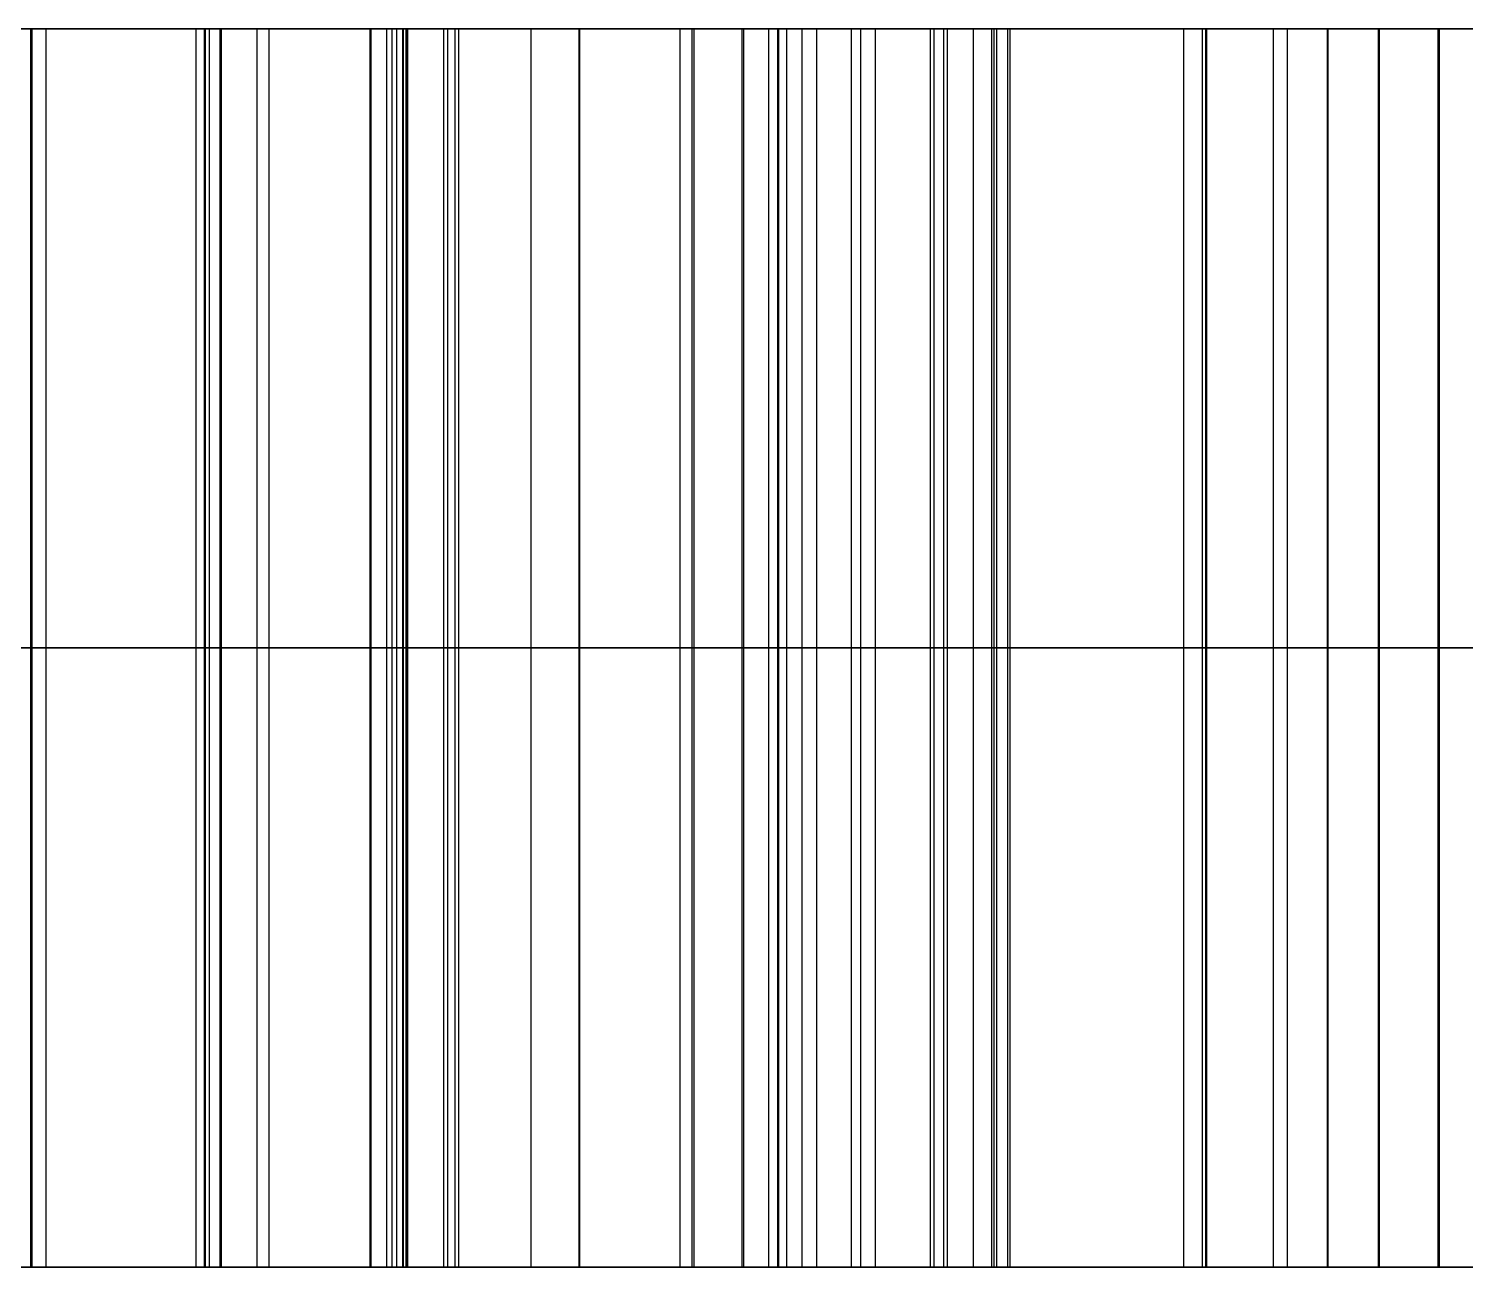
# Model space of a CAD drawing. Header units: millimetres. Extents: x -170 to 170, y -1654 to 210.
# Drawn here: x 63.49 to 80.89, y -50.53 to -35.53 of the extents above; entities that cross this region are included whole.
import ezdxf

# ---------------------------------------------------------------- set-up
doc = ezdxf.new("R2010")
doc.units = ezdxf.units.MM
doc.header["$MEASUREMENT"] = 0
doc.layers.add('V1', color=7, linetype='Continuous', true_color=0x000000)

msp = doc.modelspace()

# ---------------------------------------------------------------- linework, layer by layer
at = {"layer": 'V1'}
for p, q in [((4, -35.528, 255), (86.717, -35.528, 255)), ((53.93, -35.528, 345.833), (86.833, -35.528, 345.833)), ((54.502, -35.528, 164.167), (86.833, -35.528, 164.167)), ((-153, -43.028, 25), (153, -43.028, 25)), ((-153, -43.028, 25), (153, -43.028, 25)), ((4, -50.528, 255), (86.717, -50.528, 255)), ((53.93, -50.528, 345.833), (86.833, -50.528, 345.833)), ((54.502, -50.528, 164.167), (86.833, -50.528, 164.167))]:
    msp.add_line(p, q, dxfattribs=at)
for points in [[(-153, -35.528), (0, -35.528), (153, -35.528)], [(153, -35.528, 50), (0, -35.528, 50), (-153, -35.528, 50)], [(63.51, -35.528, 133.231), (63.51, -43.028, 133.231), (63.51, -50.528, 133.231)], [(63.524, -35.528, 362.215), (63.524, -43.028, 362.215), (63.524, -50.528, 362.215)], [(63.692, -35.528, 376.929), (63.692, -43.028, 376.929), (63.692, -50.528, 376.929)], [(65.511, -35.528, 144.854), (65.511, -43.028, 144.854), (65.511, -50.528, 144.854)], [(65.611, -35.528, 131.495), (65.611, -43.028, 131.495), (65.611, -50.528, 131.495)], [(65.625, -35.528, 365.294), (65.625, -43.028, 365.294), (65.625, -50.528, 365.294)], [(65.672, -35.528, 139.73), (65.672, -43.028, 139.73), (65.672, -50.528, 139.73)], [(65.803, -35.528, 378.652), (65.803, -43.028, 378.652), (65.803, -50.528, 378.652)], [(65.816, -35.528, 370.417), (65.816, -43.028, 370.417), (65.816, -50.528, 370.417)], [(66.249, -35.528, 320.816), (66.249, -43.028, 320.816), (66.249, -50.528, 320.816)], [(66.396, -35.528, 189.328), (66.396, -43.028, 189.328), (66.396, -50.528, 189.328)], [(67.62, -35.528, 189.149), (67.62, -43.028, 189.149), (67.62, -50.528, 189.149)], [(67.63, -35.528, 320.863), (67.63, -43.028, 320.863), (67.63, -50.528, 320.863)], [(67.821, -35.528, 129.903), (67.821, -43.028, 129.903), (67.821, -50.528, 129.903)], [(67.884, -35.528, 141.981), (67.884, -43.028, 141.981), (67.884, -50.528, 141.981)], [(67.942, -35.528, 142.028), (67.942, -43.028, 142.028), (67.942, -50.528, 142.028)], [(68.014, -35.528, 368.154), (68.014, -43.028, 368.154), (68.014, -50.528, 368.154)], [(68.023, -35.528, 380.232), (68.023, -43.028, 380.232), (68.023, -50.528, 380.232)], [(68.054, -35.528, 308.745), (68.054, -43.028, 308.745), (68.054, -50.528, 308.745)], [(68.072, -35.528, 368.106), (68.072, -43.028, 368.106), (68.072, -50.528, 368.106)], [(68.076, -35.528, 201.283), (68.076, -43.028, 201.283), (68.076, -50.528, 201.283)], [(68.513, -35.528, 323.014), (68.513, -43.028, 323.014), (68.513, -50.528, 323.014)], [(68.56, -35.528, 323.072), (68.56, -43.028, 323.072), (68.56, -50.528, 323.072)], [(68.647, -35.528, 187.116), (68.647, -43.028, 187.116), (68.647, -50.528, 187.116)], [(68.694, -35.528, 187.058), (68.694, -43.028, 187.058), (68.694, -50.528, 187.058)], [(69.569, -35.528, 321.544), (69.569, -43.028, 321.544), (69.569, -50.528, 321.544)], [(69.569, -35.528, 188.456), (69.569, -43.028, 188.456), (69.569, -50.528, 188.456)], [(70.151, -35.528, 204.024), (70.151, -43.028, 204.024), (70.151, -50.528, 204.024)], [(70.159, -35.528, 305.965), (70.159, -43.028, 305.965), (70.159, -50.528, 305.965)], [(71.373, -35.528, 320.625), (71.373, -43.028, 320.625), (71.373, -50.528, 320.625)], [(71.521, -35.528, 189.489), (71.521, -43.028, 189.489), (71.521, -50.528, 189.489)], [(71.543, -35.528, 319.417), (71.543, -43.028, 319.417), (71.543, -50.528, 319.417)], [(71.543, -35.528, 190.582), (71.543, -43.028, 190.582), (71.543, -50.528, 190.582)], [(72.124, -35.528, 303.144), (72.124, -43.028, 303.144), (72.124, -50.528, 303.144)], [(72.144, -35.528, 206.885), (72.144, -43.028, 206.885), (72.144, -50.528, 206.885)], [(72.448, -35.528, 308.88), (72.448, -43.028, 308.88), (72.448, -50.528, 308.88)], [(72.558, -35.528, 315.366), (72.558, -43.028, 315.366), (72.558, -50.528, 315.366)], [(72.571, -35.528, 194.625), (72.571, -43.028, 194.625), (72.571, -50.528, 194.625)], [(72.665, -35.528, 201.228), (72.665, -43.028, 201.228), (72.665, -50.528, 201.228)], [(72.854, -35.528, 315.717), (72.854, -43.028, 315.717), (72.854, -50.528, 315.717)], [(73.031, -35.528, 194.388), (73.031, -43.028, 194.388), (73.031, -50.528, 194.388)], [(73.451, -35.528, 317.233), (73.451, -43.028, 317.233), (73.451, -50.528, 317.233)], [(73.451, -35.528, 192.767), (73.451, -43.028, 192.767), (73.451, -50.528, 192.767)], [(73.562, -35.528, 133.639), (73.562, -43.028, 133.639), (73.562, -50.528, 133.639)], [(73.741, -35.528, 376.461), (73.741, -43.028, 376.461), (73.741, -50.528, 376.461)], [(74.408, -35.528, 318.463), (74.408, -43.028, 318.463), (74.408, -50.528, 318.463)], [(74.452, -35.528, 318.524), (74.452, -43.028, 318.524), (74.452, -50.528, 318.524)], [(74.569, -35.528, 191.633), (74.569, -43.028, 191.633), (74.569, -50.528, 191.633)], [(74.612, -35.528, 191.572), (74.612, -43.028, 191.572), (74.612, -50.528, 191.572)], [(74.926, -35.528, 307.747), (74.926, -43.028, 307.747), (74.926, -50.528, 307.747)], [(75.15, -35.528, 202.346), (75.15, -43.028, 202.346), (75.15, -50.528, 202.346)], [(75.179, -35.528, 136.348), (75.179, -43.028, 136.348), (75.179, -50.528, 136.348)], [(75.21, -35.528, 136.416), (75.21, -43.028, 136.416), (75.21, -50.528, 136.416)], [(75.343, -35.528, 373.743), (75.343, -43.028, 373.743), (75.343, -50.528, 373.743)], [(75.373, -35.528, 373.675), (75.373, -43.028, 373.675), (75.373, -50.528, 373.675)], [(77.474, -35.528, 306.78), (77.474, -43.028, 306.78), (77.474, -50.528, 306.78)], [(77.703, -35.528, 203.297), (77.703, -43.028, 203.297), (77.703, -50.528, 203.297)], [(77.741, -35.528, 293.421), (77.741, -43.028, 293.421), (77.741, -50.528, 293.421)], [(77.756, -35.528, 216.611), (77.756, -43.028, 216.611), (77.756, -50.528, 216.611)], [(78.56, -35.528, 134.781), (78.56, -43.028, 134.781), (78.56, -50.528, 134.781)], [(78.733, -35.528, 375.29), (78.733, -43.028, 375.29), (78.733, -50.528, 375.29)], [(79.217, -35.528, 219.723), (79.217, -43.028, 219.723), (79.217, -50.528, 219.723)], [(79.222, -35.528, 290.265), (79.222, -43.028, 290.265), (79.222, -50.528, 290.265)], [(79.834, -35.528, 204.647), (79.834, -43.028, 204.647), (79.834, -50.528, 204.647)], [(79.845, -35.528, 305.363), (79.845, -43.028, 305.363), (79.845, -50.528, 305.363)], [(80.558, -35.528, 287.097), (80.558, -43.028, 287.097), (80.558, -50.528, 287.097)], [(80.571, -35.528, 222.936), (80.571, -43.028, 222.936), (80.571, -50.528, 222.936)], [(-153, -43.028), (0, -43.028), (153, -43.028)], [(153, -43.028, 50), (0, -43.028, 50), (-153, -43.028, 50)], [(-153, -43.028), (0, -43.028), (153, -43.028)], [(153, -43.028, 50), (0, -43.028, 50), (-153, -43.028, 50)], [(-153, -50.528), (0, -50.528), (153, -50.528)], [(153, -50.528, 50), (0, -50.528, 50), (-153, -50.528, 50)]]:
    msp.add_open_spline(points, degree=2, dxfattribs=at)
for points, knots in [([(63.524, -35.528, 362.215), (63.504, -35.528, 362.229), (63.483, -35.528, 362.244), (63.463, -35.528, 362.258), (62.621, -35.528, 362.862), (61.698, -35.528, 363.402), (60.717, -35.528, 363.812), (58.689, -35.528, 364.659), (55.786, -35.528, 364.394), (53.88, -35.528, 364.218)], [35.554966, 35.554966, 35.554966, 35.554966, 35.573955, 35.573955, 35.573955, 36.363615, 36.363615, 36.363615, 37.130719, 37.130719, 37.130719, 37.130719]), ([(59.737, -35.528, 318.692), (61.626, -35.528, 319.005), (64.502, -35.528, 319.483), (66.249, -35.528, 320.816), (67.094, -35.528, 321.461), (67.851, -35.528, 322.217), (68.513, -35.528, 323.014), (68.529, -35.528, 323.033), (68.545, -35.528, 323.053), (68.56, -35.528, 323.072)], [52.863038, 52.863038, 52.863038, 52.863038, 53.630123, 53.630123, 53.630123, 54.419791, 54.419791, 54.419791, 54.43884, 54.43884, 54.43884, 54.43884]), ([(68.694, -35.528, 187.058), (68.678, -35.528, 187.078), (68.663, -35.528, 187.097), (68.647, -35.528, 187.116), (67.99, -35.528, 187.917), (67.238, -35.528, 188.678), (66.396, -35.528, 189.328), (64.657, -35.528, 190.671), (61.784, -35.528, 191.166), (59.897, -35.528, 191.49)], [56.99333, 56.99333, 56.99333, 56.99333, 57.012319, 57.012319, 57.012319, 57.801979, 57.801979, 57.801979, 58.569083, 58.569083, 58.569083, 58.569083]), ([(69.569, -35.528, 321.544), (68.98, -35.528, 321.344), (68.332, -35.528, 321.117), (67.63, -35.528, 320.863), (64.099, -35.528, 319.587), (62.281, -35.528, 318.565), (60.538, -35.528, 317.088)], [215.163542, 215.163542, 215.163542, 215.163542, 215.346695, 215.346695, 215.346695, 216.266764, 216.266764, 216.266764, 216.266764]), ([(60.564, -35.528, 192.937), (62.295, -35.528, 191.461), (64.108, -35.528, 190.435), (67.62, -35.528, 189.149), (68.327, -35.528, 188.89), (68.978, -35.528, 188.66), (69.569, -35.528, 188.456)], [366.712329, 366.712329, 366.712329, 366.712329, 367.628985, 367.628985, 367.628985, 367.813412, 367.813412, 367.813412, 367.813412]), ([(67.942, -35.528, 142.028), (67.922, -35.528, 142.012), (67.903, -35.528, 141.996), (67.884, -35.528, 141.981), (67.083, -35.528, 141.324), (66.322, -35.528, 140.572), (65.672, -35.528, 139.73), (64.329, -35.528, 137.99), (63.834, -35.528, 135.118), (63.51, -35.528, 133.231)], [78.431695, 78.431695, 78.431695, 78.431695, 78.450684, 78.450684, 78.450684, 79.240344, 79.240344, 79.240344, 80.007448, 80.007448, 80.007448, 80.007448]), ([(63.692, -35.528, 376.929), (64.005, -35.528, 375.04), (64.483, -35.528, 372.165), (65.816, -35.528, 370.417), (66.461, -35.528, 369.572), (67.217, -35.528, 368.815), (68.014, -35.528, 368.154), (68.033, -35.528, 368.138), (68.053, -35.528, 368.122), (68.072, -35.528, 368.106)], [31.424674, 31.424674, 31.424674, 31.424674, 32.191759, 32.191759, 32.191759, 32.981426, 32.981426, 32.981426, 33.000475, 33.000475, 33.000475, 33.000475]), ([(67.821, -35.528, 129.903), (69.565, -35.528, 130.693), (72.219, -35.528, 131.9), (73.562, -35.528, 133.639), (74.211, -35.528, 134.481), (74.746, -35.528, 135.407), (75.179, -35.528, 136.348), (75.19, -35.528, 136.371), (75.2, -35.528, 136.394), (75.21, -35.528, 136.416)], [81.447524, 81.447524, 81.447524, 81.447524, 82.214609, 82.214609, 82.214609, 83.004277, 83.004277, 83.004277, 83.023326, 83.023326, 83.023326, 83.023326]), ([(75.373, -35.528, 373.675), (75.363, -35.528, 373.697), (75.353, -35.528, 373.72), (75.343, -35.528, 373.743), (74.915, -35.528, 374.687), (74.386, -35.528, 375.616), (73.741, -35.528, 376.461), (72.408, -35.528, 378.209), (69.762, -35.528, 379.431), (68.023, -35.528, 380.232)], [28.408844, 28.408844, 28.408844, 28.408844, 28.427833, 28.427833, 28.427833, 29.217493, 29.217493, 29.217493, 29.984597, 29.984597, 29.984597, 29.984597]), ([(68.054, -35.528, 308.745), (69.702, -35.528, 310.312), (70.912, -35.528, 312.008), (72.558, -35.528, 315.366), (72.89, -35.528, 316.042), (73.187, -35.528, 316.665), (73.451, -35.528, 317.233)], [212.075419, 212.075419, 212.075419, 212.075419, 212.992075, 212.992075, 212.992075, 213.176502, 213.176502, 213.176502, 213.176502]), ([(73.451, -35.528, 192.767), (73.191, -35.528, 193.333), (72.898, -35.528, 193.953), (72.571, -35.528, 194.625), (70.933, -35.528, 198.003), (69.727, -35.528, 199.704), (68.076, -35.528, 201.283)], [369.800452, 369.800452, 369.800452, 369.800452, 369.983605, 369.983605, 369.983605, 370.903674, 370.903674, 370.903674, 370.903674]), ([(81.884, -35.528, 305.626), (81.266, -35.528, 305.552), (80.586, -35.528, 305.465), (79.845, -35.528, 305.363), (76.127, -35.528, 304.848), (74.136, -35.528, 304.227), (72.124, -35.528, 303.144)], [208.440198, 208.440198, 208.440198, 208.440198, 208.623351, 208.623351, 208.623351, 209.54342, 209.54342, 209.54342, 209.54342]), ([(72.144, -35.528, 206.885), (74.144, -35.528, 205.801), (76.131, -35.528, 205.175), (79.834, -35.528, 204.647), (80.579, -35.528, 204.541), (81.263, -35.528, 204.451), (81.884, -35.528, 204.374)], [373.435672, 373.435672, 373.435672, 373.435672, 374.352329, 374.352329, 374.352329, 374.536756, 374.536756, 374.536756, 374.536756]), ([(74.452, -35.528, 318.524), (74.437, -35.528, 318.504), (74.423, -35.528, 318.483), (74.408, -35.528, 318.463), (73.804, -35.528, 317.621), (73.264, -35.528, 316.698), (72.854, -35.528, 315.717), (72.007, -35.528, 313.689), (72.272, -35.528, 310.786), (72.448, -35.528, 308.88)], [56.99333, 56.99333, 56.99333, 56.99333, 57.012319, 57.012319, 57.012319, 57.801979, 57.801979, 57.801979, 58.569083, 58.569083, 58.569083, 58.569083]), ([(72.665, -35.528, 201.228), (72.478, -35.528, 199.322), (72.196, -35.528, 196.421), (73.031, -35.528, 194.388), (73.435, -35.528, 193.405), (73.97, -35.528, 192.478), (74.569, -35.528, 191.633), (74.583, -35.528, 191.612), (74.597, -35.528, 191.592), (74.612, -35.528, 191.572)], [52.863038, 52.863038, 52.863038, 52.863038, 53.630123, 53.630123, 53.630123, 54.419791, 54.419791, 54.419791, 54.43884, 54.43884, 54.43884, 54.43884]), ([(77.474, -35.528, 306.78), (78.953, -35.528, 307.996), (81.204, -35.528, 309.848), (82.051, -35.528, 311.876), (82.461, -35.528, 312.857), (82.738, -35.528, 313.89), (82.913, -35.528, 314.911), (82.917, -35.528, 314.936), (82.921, -35.528, 314.96), (82.925, -35.528, 314.985)], [60.00916, 60.00916, 60.00916, 60.00916, 60.776245, 60.776245, 60.776245, 61.565912, 61.565912, 61.565912, 61.584961, 61.584961, 61.584961, 61.584961]), ([(83.106, -35.528, 195.061), (83.102, -35.528, 195.086), (83.098, -35.528, 195.11), (83.094, -35.528, 195.135), (82.925, -35.528, 196.157), (82.655, -35.528, 197.192), (82.251, -35.528, 198.175), (81.416, -35.528, 200.208), (79.176, -35.528, 202.073), (77.703, -35.528, 203.297)], [49.847209, 49.847209, 49.847209, 49.847209, 49.866198, 49.866198, 49.866198, 50.655858, 50.655858, 50.655858, 51.422962, 51.422962, 51.422962, 51.422962]), ([(77.741, -35.528, 293.421), (79.679, -35.528, 294.611), (81.215, -35.528, 296.019), (83.524, -35.528, 298.962), (83.988, -35.528, 299.554), (84.408, -35.528, 300.101), (84.785, -35.528, 300.601)], [205.352075, 205.352075, 205.352075, 205.352075, 206.268731, 206.268731, 206.268731, 206.453158, 206.453158, 206.453158, 206.453158]), ([(84.785, -35.528, 209.399), (84.413, -35.528, 209.897), (83.997, -35.528, 210.443), (83.538, -35.528, 211.033), (81.233, -35.528, 213.996), (79.7, -35.528, 215.41), (77.756, -35.528, 216.611)], [174.823478, 174.823478, 174.823478, 174.823478, 175.006632, 175.006632, 175.006632, 175.926701, 175.926701, 175.926701, 175.926701]), ([(90.621, -35.528, 287.495), (90.001, -35.528, 287.551), (89.317, -35.528, 287.608), (88.572, -35.528, 287.661), (84.827, -35.528, 287.931), (82.751, -35.528, 287.738), (80.558, -35.528, 287.097)], [201.716854, 201.716854, 201.716854, 201.716854, 201.900008, 201.900008, 201.900008, 202.820076, 202.820076, 202.820076, 202.820076]), ([(80.571, -35.528, 222.936), (82.753, -35.528, 222.292), (84.827, -35.528, 222.092), (88.558, -35.528, 222.346), (89.309, -35.528, 222.397), (89.997, -35.528, 222.451), (90.621, -35.528, 222.505)], [178.458699, 178.458699, 178.458699, 178.458699, 179.375356, 179.375356, 179.375356, 179.559783, 179.559783, 179.559783, 179.559783]), ([(63.524, -43.028, 362.215), (63.504, -43.028, 362.229), (63.483, -43.028, 362.244), (63.463, -43.028, 362.258), (62.621, -43.028, 362.862), (61.698, -43.028, 363.402), (60.717, -43.028, 363.812), (58.689, -43.028, 364.659), (55.786, -43.028, 364.394), (53.88, -43.028, 364.218)], [35.554966, 35.554966, 35.554966, 35.554966, 35.573955, 35.573955, 35.573955, 36.363615, 36.363615, 36.363615, 37.130719, 37.130719, 37.130719, 37.130719]), ([(59.737, -43.028, 318.692), (61.626, -43.028, 319.005), (64.502, -43.028, 319.483), (66.249, -43.028, 320.816), (67.094, -43.028, 321.461), (67.851, -43.028, 322.217), (68.513, -43.028, 323.014), (68.529, -43.028, 323.033), (68.545, -43.028, 323.053), (68.56, -43.028, 323.072)], [52.863038, 52.863038, 52.863038, 52.863038, 53.630123, 53.630123, 53.630123, 54.419791, 54.419791, 54.419791, 54.43884, 54.43884, 54.43884, 54.43884]), ([(68.694, -43.028, 187.058), (68.678, -43.028, 187.078), (68.663, -43.028, 187.097), (68.647, -43.028, 187.116), (67.99, -43.028, 187.917), (67.238, -43.028, 188.678), (66.396, -43.028, 189.328), (64.657, -43.028, 190.671), (61.784, -43.028, 191.166), (59.897, -43.028, 191.49)], [56.99333, 56.99333, 56.99333, 56.99333, 57.012319, 57.012319, 57.012319, 57.801979, 57.801979, 57.801979, 58.569083, 58.569083, 58.569083, 58.569083]), ([(69.569, -43.028, 321.544), (68.98, -43.028, 321.344), (68.332, -43.028, 321.117), (67.63, -43.028, 320.863), (64.099, -43.028, 319.587), (62.281, -43.028, 318.565), (60.538, -43.028, 317.088)], [215.163542, 215.163542, 215.163542, 215.163542, 215.346695, 215.346695, 215.346695, 216.266764, 216.266764, 216.266764, 216.266764]), ([(60.564, -43.028, 192.937), (62.295, -43.028, 191.461), (64.108, -43.028, 190.435), (67.62, -43.028, 189.149), (68.327, -43.028, 188.89), (68.978, -43.028, 188.66), (69.569, -43.028, 188.456)], [366.712329, 366.712329, 366.712329, 366.712329, 367.628985, 367.628985, 367.628985, 367.813412, 367.813412, 367.813412, 367.813412]), ([(67.942, -43.028, 142.028), (67.922, -43.028, 142.012), (67.903, -43.028, 141.996), (67.884, -43.028, 141.981), (67.083, -43.028, 141.324), (66.322, -43.028, 140.572), (65.672, -43.028, 139.73), (64.329, -43.028, 137.99), (63.834, -43.028, 135.118), (63.51, -43.028, 133.231)], [78.431695, 78.431695, 78.431695, 78.431695, 78.450684, 78.450684, 78.450684, 79.240344, 79.240344, 79.240344, 80.007448, 80.007448, 80.007448, 80.007448]), ([(63.692, -43.028, 376.929), (64.005, -43.028, 375.04), (64.483, -43.028, 372.165), (65.816, -43.028, 370.417), (66.461, -43.028, 369.572), (67.217, -43.028, 368.815), (68.014, -43.028, 368.154), (68.033, -43.028, 368.138), (68.053, -43.028, 368.122), (68.072, -43.028, 368.106)], [31.424674, 31.424674, 31.424674, 31.424674, 32.191759, 32.191759, 32.191759, 32.981426, 32.981426, 32.981426, 33.000475, 33.000475, 33.000475, 33.000475]), ([(67.821, -43.028, 129.903), (69.565, -43.028, 130.693), (72.219, -43.028, 131.9), (73.562, -43.028, 133.639), (74.211, -43.028, 134.481), (74.746, -43.028, 135.407), (75.179, -43.028, 136.348), (75.19, -43.028, 136.371), (75.2, -43.028, 136.394), (75.21, -43.028, 136.416)], [81.447524, 81.447524, 81.447524, 81.447524, 82.214609, 82.214609, 82.214609, 83.004277, 83.004277, 83.004277, 83.023326, 83.023326, 83.023326, 83.023326]), ([(75.373, -43.028, 373.675), (75.363, -43.028, 373.697), (75.353, -43.028, 373.72), (75.343, -43.028, 373.743), (74.915, -43.028, 374.687), (74.386, -43.028, 375.616), (73.741, -43.028, 376.461), (72.408, -43.028, 378.209), (69.762, -43.028, 379.431), (68.023, -43.028, 380.232)], [28.408844, 28.408844, 28.408844, 28.408844, 28.427833, 28.427833, 28.427833, 29.217493, 29.217493, 29.217493, 29.984597, 29.984597, 29.984597, 29.984597]), ([(68.054, -43.028, 308.745), (69.702, -43.028, 310.312), (70.912, -43.028, 312.008), (72.558, -43.028, 315.366), (72.89, -43.028, 316.042), (73.187, -43.028, 316.665), (73.451, -43.028, 317.233)], [212.075419, 212.075419, 212.075419, 212.075419, 212.992075, 212.992075, 212.992075, 213.176502, 213.176502, 213.176502, 213.176502]), ([(73.451, -43.028, 192.767), (73.191, -43.028, 193.333), (72.898, -43.028, 193.953), (72.571, -43.028, 194.625), (70.933, -43.028, 198.003), (69.727, -43.028, 199.704), (68.076, -43.028, 201.283)], [369.800452, 369.800452, 369.800452, 369.800452, 369.983605, 369.983605, 369.983605, 370.903674, 370.903674, 370.903674, 370.903674]), ([(81.884, -43.028, 305.626), (81.266, -43.028, 305.552), (80.586, -43.028, 305.465), (79.845, -43.028, 305.363), (76.127, -43.028, 304.848), (74.136, -43.028, 304.227), (72.124, -43.028, 303.144)], [208.440198, 208.440198, 208.440198, 208.440198, 208.623351, 208.623351, 208.623351, 209.54342, 209.54342, 209.54342, 209.54342]), ([(72.144, -43.028, 206.885), (74.144, -43.028, 205.801), (76.131, -43.028, 205.175), (79.834, -43.028, 204.647), (80.579, -43.028, 204.541), (81.263, -43.028, 204.451), (81.884, -43.028, 204.374)], [373.435672, 373.435672, 373.435672, 373.435672, 374.352329, 374.352329, 374.352329, 374.536756, 374.536756, 374.536756, 374.536756]), ([(74.452, -43.028, 318.524), (74.437, -43.028, 318.504), (74.423, -43.028, 318.483), (74.408, -43.028, 318.463), (73.804, -43.028, 317.621), (73.264, -43.028, 316.698), (72.854, -43.028, 315.717), (72.007, -43.028, 313.689), (72.272, -43.028, 310.786), (72.448, -43.028, 308.88)], [56.99333, 56.99333, 56.99333, 56.99333, 57.012319, 57.012319, 57.012319, 57.801979, 57.801979, 57.801979, 58.569083, 58.569083, 58.569083, 58.569083]), ([(72.665, -43.028, 201.228), (72.478, -43.028, 199.322), (72.196, -43.028, 196.421), (73.031, -43.028, 194.388), (73.435, -43.028, 193.405), (73.97, -43.028, 192.478), (74.569, -43.028, 191.633), (74.583, -43.028, 191.612), (74.597, -43.028, 191.592), (74.612, -43.028, 191.572)], [52.863038, 52.863038, 52.863038, 52.863038, 53.630123, 53.630123, 53.630123, 54.419791, 54.419791, 54.419791, 54.43884, 54.43884, 54.43884, 54.43884]), ([(77.474, -43.028, 306.78), (78.953, -43.028, 307.996), (81.204, -43.028, 309.848), (82.051, -43.028, 311.876), (82.461, -43.028, 312.857), (82.738, -43.028, 313.89), (82.913, -43.028, 314.911), (82.917, -43.028, 314.936), (82.921, -43.028, 314.96), (82.925, -43.028, 314.985)], [60.00916, 60.00916, 60.00916, 60.00916, 60.776245, 60.776245, 60.776245, 61.565912, 61.565912, 61.565912, 61.584961, 61.584961, 61.584961, 61.584961]), ([(83.106, -43.028, 195.061), (83.102, -43.028, 195.086), (83.098, -43.028, 195.11), (83.094, -43.028, 195.135), (82.925, -43.028, 196.157), (82.655, -43.028, 197.192), (82.251, -43.028, 198.175), (81.416, -43.028, 200.208), (79.176, -43.028, 202.073), (77.703, -43.028, 203.297)], [49.847209, 49.847209, 49.847209, 49.847209, 49.866198, 49.866198, 49.866198, 50.655858, 50.655858, 50.655858, 51.422962, 51.422962, 51.422962, 51.422962]), ([(77.741, -43.028, 293.421), (79.679, -43.028, 294.611), (81.215, -43.028, 296.019), (83.524, -43.028, 298.962), (83.988, -43.028, 299.554), (84.408, -43.028, 300.101), (84.785, -43.028, 300.601)], [205.352075, 205.352075, 205.352075, 205.352075, 206.268731, 206.268731, 206.268731, 206.453158, 206.453158, 206.453158, 206.453158]), ([(84.785, -43.028, 209.399), (84.413, -43.028, 209.897), (83.997, -43.028, 210.443), (83.538, -43.028, 211.033), (81.233, -43.028, 213.996), (79.7, -43.028, 215.41), (77.756, -43.028, 216.611)], [174.823478, 174.823478, 174.823478, 174.823478, 175.006632, 175.006632, 175.006632, 175.926701, 175.926701, 175.926701, 175.926701]), ([(90.621, -43.028, 287.495), (90.001, -43.028, 287.551), (89.317, -43.028, 287.608), (88.572, -43.028, 287.661), (84.827, -43.028, 287.931), (82.751, -43.028, 287.738), (80.558, -43.028, 287.097)], [201.716854, 201.716854, 201.716854, 201.716854, 201.900008, 201.900008, 201.900008, 202.820076, 202.820076, 202.820076, 202.820076]), ([(80.571, -43.028, 222.936), (82.753, -43.028, 222.292), (84.827, -43.028, 222.092), (88.558, -43.028, 222.346), (89.309, -43.028, 222.397), (89.997, -43.028, 222.451), (90.621, -43.028, 222.505)], [178.458699, 178.458699, 178.458699, 178.458699, 179.375356, 179.375356, 179.375356, 179.559783, 179.559783, 179.559783, 179.559783]), ([(63.524, -50.528, 362.215), (63.504, -50.528, 362.229), (63.483, -50.528, 362.244), (63.463, -50.528, 362.258), (62.621, -50.528, 362.862), (61.698, -50.528, 363.402), (60.717, -50.528, 363.812), (58.689, -50.528, 364.659), (55.786, -50.528, 364.394), (53.88, -50.528, 364.218)], [35.554966, 35.554966, 35.554966, 35.554966, 35.573955, 35.573955, 35.573955, 36.363615, 36.363615, 36.363615, 37.130719, 37.130719, 37.130719, 37.130719]), ([(59.737, -50.528, 318.692), (61.626, -50.528, 319.005), (64.502, -50.528, 319.483), (66.249, -50.528, 320.816), (67.094, -50.528, 321.461), (67.851, -50.528, 322.217), (68.513, -50.528, 323.014), (68.529, -50.528, 323.033), (68.545, -50.528, 323.053), (68.56, -50.528, 323.072)], [52.863038, 52.863038, 52.863038, 52.863038, 53.630123, 53.630123, 53.630123, 54.419791, 54.419791, 54.419791, 54.43884, 54.43884, 54.43884, 54.43884]), ([(68.694, -50.528, 187.058), (68.678, -50.528, 187.078), (68.663, -50.528, 187.097), (68.647, -50.528, 187.116), (67.99, -50.528, 187.917), (67.238, -50.528, 188.678), (66.396, -50.528, 189.328), (64.657, -50.528, 190.671), (61.784, -50.528, 191.166), (59.897, -50.528, 191.49)], [56.99333, 56.99333, 56.99333, 56.99333, 57.012319, 57.012319, 57.012319, 57.801979, 57.801979, 57.801979, 58.569083, 58.569083, 58.569083, 58.569083]), ([(69.569, -50.528, 321.544), (68.98, -50.528, 321.344), (68.332, -50.528, 321.117), (67.63, -50.528, 320.863), (64.099, -50.528, 319.587), (62.281, -50.528, 318.565), (60.538, -50.528, 317.088)], [215.163542, 215.163542, 215.163542, 215.163542, 215.346695, 215.346695, 215.346695, 216.266764, 216.266764, 216.266764, 216.266764]), ([(60.564, -50.528, 192.937), (62.295, -50.528, 191.461), (64.108, -50.528, 190.435), (67.62, -50.528, 189.149), (68.327, -50.528, 188.89), (68.978, -50.528, 188.66), (69.569, -50.528, 188.456)], [366.712329, 366.712329, 366.712329, 366.712329, 367.628985, 367.628985, 367.628985, 367.813412, 367.813412, 367.813412, 367.813412]), ([(67.942, -50.528, 142.028), (67.922, -50.528, 142.012), (67.903, -50.528, 141.996), (67.884, -50.528, 141.981), (67.083, -50.528, 141.324), (66.322, -50.528, 140.572), (65.672, -50.528, 139.73), (64.329, -50.528, 137.99), (63.834, -50.528, 135.118), (63.51, -50.528, 133.231)], [78.431695, 78.431695, 78.431695, 78.431695, 78.450684, 78.450684, 78.450684, 79.240344, 79.240344, 79.240344, 80.007448, 80.007448, 80.007448, 80.007448]), ([(63.692, -50.528, 376.929), (64.005, -50.528, 375.04), (64.483, -50.528, 372.165), (65.816, -50.528, 370.417), (66.461, -50.528, 369.572), (67.217, -50.528, 368.815), (68.014, -50.528, 368.154), (68.033, -50.528, 368.138), (68.053, -50.528, 368.122), (68.072, -50.528, 368.106)], [31.424674, 31.424674, 31.424674, 31.424674, 32.191759, 32.191759, 32.191759, 32.981426, 32.981426, 32.981426, 33.000475, 33.000475, 33.000475, 33.000475]), ([(67.821, -50.528, 129.903), (69.565, -50.528, 130.693), (72.219, -50.528, 131.9), (73.562, -50.528, 133.639), (74.211, -50.528, 134.481), (74.746, -50.528, 135.407), (75.179, -50.528, 136.348), (75.19, -50.528, 136.371), (75.2, -50.528, 136.394), (75.21, -50.528, 136.416)], [81.447524, 81.447524, 81.447524, 81.447524, 82.214609, 82.214609, 82.214609, 83.004277, 83.004277, 83.004277, 83.023326, 83.023326, 83.023326, 83.023326]), ([(75.373, -50.528, 373.675), (75.363, -50.528, 373.697), (75.353, -50.528, 373.72), (75.343, -50.528, 373.743), (74.915, -50.528, 374.687), (74.386, -50.528, 375.616), (73.741, -50.528, 376.461), (72.408, -50.528, 378.209), (69.762, -50.528, 379.431), (68.023, -50.528, 380.232)], [28.408844, 28.408844, 28.408844, 28.408844, 28.427833, 28.427833, 28.427833, 29.217493, 29.217493, 29.217493, 29.984597, 29.984597, 29.984597, 29.984597]), ([(68.054, -50.528, 308.745), (69.702, -50.528, 310.312), (70.912, -50.528, 312.008), (72.558, -50.528, 315.366), (72.89, -50.528, 316.042), (73.187, -50.528, 316.665), (73.451, -50.528, 317.233)], [212.075419, 212.075419, 212.075419, 212.075419, 212.992075, 212.992075, 212.992075, 213.176502, 213.176502, 213.176502, 213.176502]), ([(73.451, -50.528, 192.767), (73.191, -50.528, 193.333), (72.898, -50.528, 193.953), (72.571, -50.528, 194.625), (70.933, -50.528, 198.003), (69.727, -50.528, 199.704), (68.076, -50.528, 201.283)], [369.800452, 369.800452, 369.800452, 369.800452, 369.983605, 369.983605, 369.983605, 370.903674, 370.903674, 370.903674, 370.903674]), ([(81.884, -50.528, 305.626), (81.266, -50.528, 305.552), (80.586, -50.528, 305.465), (79.845, -50.528, 305.363), (76.127, -50.528, 304.848), (74.136, -50.528, 304.227), (72.124, -50.528, 303.144)], [208.440198, 208.440198, 208.440198, 208.440198, 208.623351, 208.623351, 208.623351, 209.54342, 209.54342, 209.54342, 209.54342]), ([(72.144, -50.528, 206.885), (74.144, -50.528, 205.801), (76.131, -50.528, 205.175), (79.834, -50.528, 204.647), (80.579, -50.528, 204.541), (81.263, -50.528, 204.451), (81.884, -50.528, 204.374)], [373.435672, 373.435672, 373.435672, 373.435672, 374.352329, 374.352329, 374.352329, 374.536756, 374.536756, 374.536756, 374.536756]), ([(74.452, -50.528, 318.524), (74.437, -50.528, 318.504), (74.423, -50.528, 318.483), (74.408, -50.528, 318.463), (73.804, -50.528, 317.621), (73.264, -50.528, 316.698), (72.854, -50.528, 315.717), (72.007, -50.528, 313.689), (72.272, -50.528, 310.786), (72.448, -50.528, 308.88)], [56.99333, 56.99333, 56.99333, 56.99333, 57.012319, 57.012319, 57.012319, 57.801979, 57.801979, 57.801979, 58.569083, 58.569083, 58.569083, 58.569083]), ([(72.665, -50.528, 201.228), (72.478, -50.528, 199.322), (72.196, -50.528, 196.421), (73.031, -50.528, 194.388), (73.435, -50.528, 193.405), (73.97, -50.528, 192.478), (74.569, -50.528, 191.633), (74.583, -50.528, 191.612), (74.597, -50.528, 191.592), (74.612, -50.528, 191.572)], [52.863038, 52.863038, 52.863038, 52.863038, 53.630123, 53.630123, 53.630123, 54.419791, 54.419791, 54.419791, 54.43884, 54.43884, 54.43884, 54.43884]), ([(77.474, -50.528, 306.78), (78.953, -50.528, 307.996), (81.204, -50.528, 309.848), (82.051, -50.528, 311.876), (82.461, -50.528, 312.857), (82.738, -50.528, 313.89), (82.913, -50.528, 314.911), (82.917, -50.528, 314.936), (82.921, -50.528, 314.96), (82.925, -50.528, 314.985)], [60.00916, 60.00916, 60.00916, 60.00916, 60.776245, 60.776245, 60.776245, 61.565912, 61.565912, 61.565912, 61.584961, 61.584961, 61.584961, 61.584961]), ([(83.106, -50.528, 195.061), (83.102, -50.528, 195.086), (83.098, -50.528, 195.11), (83.094, -50.528, 195.135), (82.925, -50.528, 196.157), (82.655, -50.528, 197.192), (82.251, -50.528, 198.175), (81.416, -50.528, 200.208), (79.176, -50.528, 202.073), (77.703, -50.528, 203.297)], [49.847209, 49.847209, 49.847209, 49.847209, 49.866198, 49.866198, 49.866198, 50.655858, 50.655858, 50.655858, 51.422962, 51.422962, 51.422962, 51.422962]), ([(77.741, -50.528, 293.421), (79.679, -50.528, 294.611), (81.215, -50.528, 296.019), (83.524, -50.528, 298.962), (83.988, -50.528, 299.554), (84.408, -50.528, 300.101), (84.785, -50.528, 300.601)], [205.352075, 205.352075, 205.352075, 205.352075, 206.268731, 206.268731, 206.268731, 206.453158, 206.453158, 206.453158, 206.453158]), ([(84.785, -50.528, 209.399), (84.413, -50.528, 209.897), (83.997, -50.528, 210.443), (83.538, -50.528, 211.033), (81.233, -50.528, 213.996), (79.7, -50.528, 215.41), (77.756, -50.528, 216.611)], [174.823478, 174.823478, 174.823478, 174.823478, 175.006632, 175.006632, 175.006632, 175.926701, 175.926701, 175.926701, 175.926701]), ([(90.621, -50.528, 287.495), (90.001, -50.528, 287.551), (89.317, -50.528, 287.608), (88.572, -50.528, 287.661), (84.827, -50.528, 287.931), (82.751, -50.528, 287.738), (80.558, -50.528, 287.097)], [201.716854, 201.716854, 201.716854, 201.716854, 201.900008, 201.900008, 201.900008, 202.820076, 202.820076, 202.820076, 202.820076]), ([(80.571, -50.528, 222.936), (82.753, -50.528, 222.292), (84.827, -50.528, 222.092), (88.558, -50.528, 222.346), (89.309, -50.528, 222.397), (89.997, -50.528, 222.451), (90.621, -50.528, 222.505)], [178.458699, 178.458699, 178.458699, 178.458699, 179.375356, 179.375356, 179.375356, 179.559783, 179.559783, 179.559783, 179.559783])]:
    msp.add_open_spline(points, degree=3, knots=knots, dxfattribs=at)
for points, weights in [([(63.428, -35.528, 147.946), (64.698, -35.528, 145.801), (66.209, -35.528, 143.819), (67.942, -35.528, 142.028)], [1, 0.995432816344, 0.995432816344, 1]), ([(63.51, -35.528, 133.231), (64.873, -35.528, 132.027), (66.312, -35.528, 130.916), (67.821, -35.528, 129.903)], [1, 0.998547387537, 0.998547387537, 1]), ([(68.072, -35.528, 368.106), (66.329, -35.528, 366.325), (64.806, -35.528, 364.352), (63.524, -35.528, 362.215)], [1, 0.995432816344, 0.995432816344, 1]), ([(68.023, -35.528, 380.232), (66.508, -35.528, 379.227), (65.062, -35.528, 378.125), (63.692, -35.528, 376.929)], [1, 0.998547387537, 0.998547387537, 1]), ([(72.124, -35.528, 303.144), (70.848, -35.528, 305.056), (69.491, -35.528, 306.924), (68.054, -35.528, 308.745)], [0.868569389554, 0.860012324537, 0.851967008286, 0.8444334408]), ([(68.076, -35.528, 201.283), (69.499, -35.528, 203.087), (70.857, -35.528, 204.955), (72.144, -35.528, 206.885)], [0.441637765894, 0.437286791611, 0.433196024036, 0.42936546317]), ([(68.56, -35.528, 323.072), (70.342, -35.528, 321.329), (72.314, -35.528, 319.806), (74.452, -35.528, 318.524)], [1, 0.995432816344, 0.995432816344, 1]), ([(74.612, -35.528, 191.572), (72.467, -35.528, 190.302), (70.486, -35.528, 188.791), (68.694, -35.528, 187.058)], [1, 0.995432816344, 0.995432816344, 1]), ([(73.451, -35.528, 317.233), (72.201, -35.528, 318.708), (70.907, -35.528, 320.146), (69.569, -35.528, 321.544)], [0.8444334408, 0.844177817743, 0.844177817743, 0.8444334408]), ([(69.569, -35.528, 188.456), (70.907, -35.528, 189.854), (72.201, -35.528, 191.292), (73.451, -35.528, 192.767)], [0.441637765894, 0.441504075314, 0.441504075314, 0.441637765894]), ([(72.448, -35.528, 308.88), (74.076, -35.528, 308.07), (75.753, -35.528, 307.369), (77.474, -35.528, 306.78)], [1, 0.998547387537, 0.998547387537, 1]), ([(77.703, -35.528, 203.297), (75.98, -35.528, 202.719), (74.298, -35.528, 202.028), (72.665, -35.528, 201.228)], [1, 0.998547387537, 0.998547387537, 1]), ([(75.21, -35.528, 136.416), (77.382, -35.528, 135.194), (79.682, -35.528, 134.233), (82.078, -35.528, 133.548)], [1, 0.995432816344, 0.995432816344, 1]), ([(82.258, -35.528, 376.503), (79.857, -35.528, 375.831), (77.552, -35.528, 374.884), (75.373, -35.528, 373.675)], [1, 0.995432816344, 0.995432816344, 1]), ([(80.558, -35.528, 287.097), (79.707, -35.528, 289.232), (78.768, -35.528, 291.341), (77.741, -35.528, 293.421)], [0.89339520206, 0.884593555442, 0.876318284607, 0.868569389554]), ([(77.756, -35.528, 216.611), (78.774, -35.528, 218.672), (79.713, -35.528, 220.781), (80.571, -35.528, 222.936)], [1, 0.990148092807, 0.980885371431, 0.972211835872]), ([(63.428, -43.028, 147.946), (64.698, -43.028, 145.801), (66.209, -43.028, 143.819), (67.942, -43.028, 142.028)], [1, 0.995432816344, 0.995432816344, 1]), ([(63.51, -43.028, 133.231), (64.873, -43.028, 132.027), (66.312, -43.028, 130.916), (67.821, -43.028, 129.903)], [1, 0.998547387537, 0.998547387537, 1]), ([(68.072, -43.028, 368.106), (66.329, -43.028, 366.325), (64.806, -43.028, 364.352), (63.524, -43.028, 362.215)], [1, 0.995432816344, 0.995432816344, 1]), ([(68.023, -43.028, 380.232), (66.508, -43.028, 379.227), (65.062, -43.028, 378.125), (63.692, -43.028, 376.929)], [1, 0.998547387537, 0.998547387537, 1]), ([(72.124, -43.028, 303.144), (70.848, -43.028, 305.056), (69.491, -43.028, 306.924), (68.054, -43.028, 308.745)], [0.868569389554, 0.860012324537, 0.851967008286, 0.8444334408]), ([(68.076, -43.028, 201.283), (69.499, -43.028, 203.087), (70.857, -43.028, 204.955), (72.144, -43.028, 206.885)], [0.441637765894, 0.437286791611, 0.433196024036, 0.42936546317]), ([(68.56, -43.028, 323.072), (70.342, -43.028, 321.329), (72.314, -43.028, 319.806), (74.452, -43.028, 318.524)], [1, 0.995432816344, 0.995432816344, 1]), ([(74.612, -43.028, 191.572), (72.467, -43.028, 190.302), (70.486, -43.028, 188.791), (68.694, -43.028, 187.058)], [1, 0.995432816344, 0.995432816344, 1]), ([(73.451, -43.028, 317.233), (72.201, -43.028, 318.708), (70.907, -43.028, 320.146), (69.569, -43.028, 321.544)], [0.8444334408, 0.844177817743, 0.844177817743, 0.8444334408]), ([(69.569, -43.028, 188.456), (70.907, -43.028, 189.854), (72.201, -43.028, 191.292), (73.451, -43.028, 192.767)], [0.441637765894, 0.441504075314, 0.441504075314, 0.441637765894]), ([(72.448, -43.028, 308.88), (74.076, -43.028, 308.07), (75.753, -43.028, 307.369), (77.474, -43.028, 306.78)], [1, 0.998547387537, 0.998547387537, 1]), ([(77.703, -43.028, 203.297), (75.98, -43.028, 202.719), (74.298, -43.028, 202.028), (72.665, -43.028, 201.228)], [1, 0.998547387537, 0.998547387537, 1]), ([(75.21, -43.028, 136.416), (77.382, -43.028, 135.194), (79.682, -43.028, 134.233), (82.078, -43.028, 133.548)], [1, 0.995432816344, 0.995432816344, 1]), ([(82.258, -43.028, 376.503), (79.857, -43.028, 375.831), (77.552, -43.028, 374.884), (75.373, -43.028, 373.675)], [1, 0.995432816344, 0.995432816344, 1]), ([(80.558, -43.028, 287.097), (79.707, -43.028, 289.232), (78.768, -43.028, 291.341), (77.741, -43.028, 293.421)], [0.89339520206, 0.884593555442, 0.876318284607, 0.868569389554]), ([(77.756, -43.028, 216.611), (78.774, -43.028, 218.672), (79.713, -43.028, 220.781), (80.571, -43.028, 222.936)], [1, 0.990148092807, 0.980885371431, 0.972211835872]), ([(63.428, -50.528, 147.946), (64.698, -50.528, 145.801), (66.209, -50.528, 143.819), (67.942, -50.528, 142.028)], [1, 0.995432816344, 0.995432816344, 1]), ([(63.51, -50.528, 133.231), (64.873, -50.528, 132.027), (66.312, -50.528, 130.916), (67.821, -50.528, 129.903)], [1, 0.998547387537, 0.998547387537, 1]), ([(68.072, -50.528, 368.106), (66.329, -50.528, 366.325), (64.806, -50.528, 364.352), (63.524, -50.528, 362.215)], [1, 0.995432816344, 0.995432816344, 1]), ([(68.023, -50.528, 380.232), (66.508, -50.528, 379.227), (65.062, -50.528, 378.125), (63.692, -50.528, 376.929)], [1, 0.998547387537, 0.998547387537, 1]), ([(72.124, -50.528, 303.144), (70.848, -50.528, 305.056), (69.491, -50.528, 306.924), (68.054, -50.528, 308.745)], [0.868569389554, 0.860012324537, 0.851967008286, 0.8444334408]), ([(68.076, -50.528, 201.283), (69.499, -50.528, 203.087), (70.857, -50.528, 204.955), (72.144, -50.528, 206.885)], [0.441637765894, 0.437286791611, 0.433196024036, 0.42936546317]), ([(68.56, -50.528, 323.072), (70.342, -50.528, 321.329), (72.314, -50.528, 319.806), (74.452, -50.528, 318.524)], [1, 0.995432816344, 0.995432816344, 1]), ([(74.612, -50.528, 191.572), (72.467, -50.528, 190.302), (70.486, -50.528, 188.791), (68.694, -50.528, 187.058)], [1, 0.995432816344, 0.995432816344, 1]), ([(73.451, -50.528, 317.233), (72.201, -50.528, 318.708), (70.907, -50.528, 320.146), (69.569, -50.528, 321.544)], [0.8444334408, 0.844177817743, 0.844177817743, 0.8444334408]), ([(69.569, -50.528, 188.456), (70.907, -50.528, 189.854), (72.201, -50.528, 191.292), (73.451, -50.528, 192.767)], [0.441637765894, 0.441504075314, 0.441504075314, 0.441637765894]), ([(72.448, -50.528, 308.88), (74.076, -50.528, 308.07), (75.753, -50.528, 307.369), (77.474, -50.528, 306.78)], [1, 0.998547387537, 0.998547387537, 1]), ([(77.703, -50.528, 203.297), (75.98, -50.528, 202.719), (74.298, -50.528, 202.028), (72.665, -50.528, 201.228)], [1, 0.998547387537, 0.998547387537, 1]), ([(75.21, -50.528, 136.416), (77.382, -50.528, 135.194), (79.682, -50.528, 134.233), (82.078, -50.528, 133.548)], [1, 0.995432816344, 0.995432816344, 1]), ([(82.258, -50.528, 376.503), (79.857, -50.528, 375.831), (77.552, -50.528, 374.884), (75.373, -50.528, 373.675)], [1, 0.995432816344, 0.995432816344, 1]), ([(80.558, -50.528, 287.097), (79.707, -50.528, 289.232), (78.768, -50.528, 291.341), (77.741, -50.528, 293.421)], [0.89339520206, 0.884593555442, 0.876318284607, 0.868569389554]), ([(77.756, -50.528, 216.611), (78.774, -50.528, 218.672), (79.713, -50.528, 220.781), (80.571, -50.528, 222.936)], [1, 0.990148092807, 0.980885371431, 0.972211835872])]:
    msp.add_rational_spline(points, weights, degree=3, dxfattribs=at)

doc.saveas('drawing.dxf')
